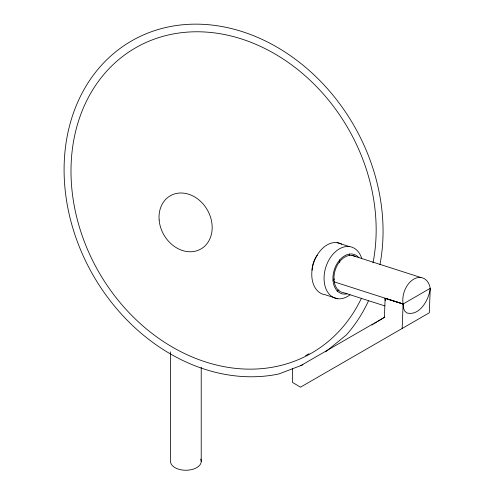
<?xml version="1.0" encoding="UTF-8"?>
<svg xmlns="http://www.w3.org/2000/svg" width="495" height="495" viewBox="0 0 495 495"><rect width="100%" height="100%" fill="white"/><g stroke="black" fill="none" stroke-linecap="round" stroke-linejoin="round"><path stroke-width="0.74" d="M292.632 368.472L292.421 382.35L300.496 387.177L429.301 312.809L430.242 288.313A19.181 13.21 -72.2 0 0 413.733 279.161A19.181 13.21 -72.2 0 0 403.109 303.979L402.169 328.476M385.147 298.213L384.411 317.332L377.864 321.391M325.611 351.834L346.222 335.053A184.159 150.362 60 0 0 368.429 300.991M371.968 325.042L373.279 324.231M374.591 323.421L376.553 322.202M309.047 353.721L305.632 355.695M385.228 300.638A20.06 11.069 -57.9 0 1 385.16 298.33L403.109 303.979L430.242 288.313C429.184 299.277 419.735 316.571 406.655 312.889L404.625 310.854L403.413 307.816L403.109 303.979L334.249 281.872M300.824 365.588L384.794 317.109M302.946 364.784L278.815 373.973A184.159 150.362 60 0 1 66.386 199.559A184.159 150.362 60 0 1 225.794 27.281A184.159 150.362 60 0 1 379.95 264.664M385.141 298.337L403.109 303.979M337.101 242.649L349.414 246.578M352.05 255.414L420.911 277.522M384.782 305.898L343.579 292.669A19.181 13.21 -72.2 0 1 335.264 269.911A19.181 13.21 -72.2 0 1 355.33 256.49M337.553 298.726L325.252 294.754A26.829 18.482 -72.2 0 1 313.626 262.925A26.829 18.482 -72.2 0 1 341.686 244.153M201.218 367.296L201.218 461.389M170.521 351.865L170.521 461.389A15.345 8.861 0 0 0 187.871 470.176A15.345 8.861 0 0 0 200.692 459.094M361.171 298.739A176.189 143.859 60 0 1 105.039 282.243A176.189 143.859 60 0 1 187.537 32.113A176.189 143.859 60 0 1 372.989 262.907M349.223 254.022A26.829 18.482 -72.2 0 1 349.656 255.476M338.914 289.866A26.829 18.482 -72.2 0 1 337.126 291.277M339.521 259.819A19.15 13.186 -72.2 0 1 339.731 262.474M334.403 278.883A19.15 13.186 -72.2 0 1 333.116 280.43M312.042 270.165A19.15 13.186 -72.2 0 1 317.357 255.117M347.094 293.82A20.58 14.176 -72.2 0 1 334.348 269.614A20.58 14.176 -72.2 0 1 358.844 257.654M350.039 294.797A26.848 18.494 -72.2 0 1 325.196 286.624A26.848 18.494 -72.2 0 1 336.928 250.507A26.848 18.494 -72.2 0 1 361.771 258.681M159.136 219.941A30.696 25.059 60 0 0 200.951 248.96A30.696 25.059 60 0 0 196.725 198.241A30.696 25.059 60 0 0 159.136 219.941"/></g></svg>
